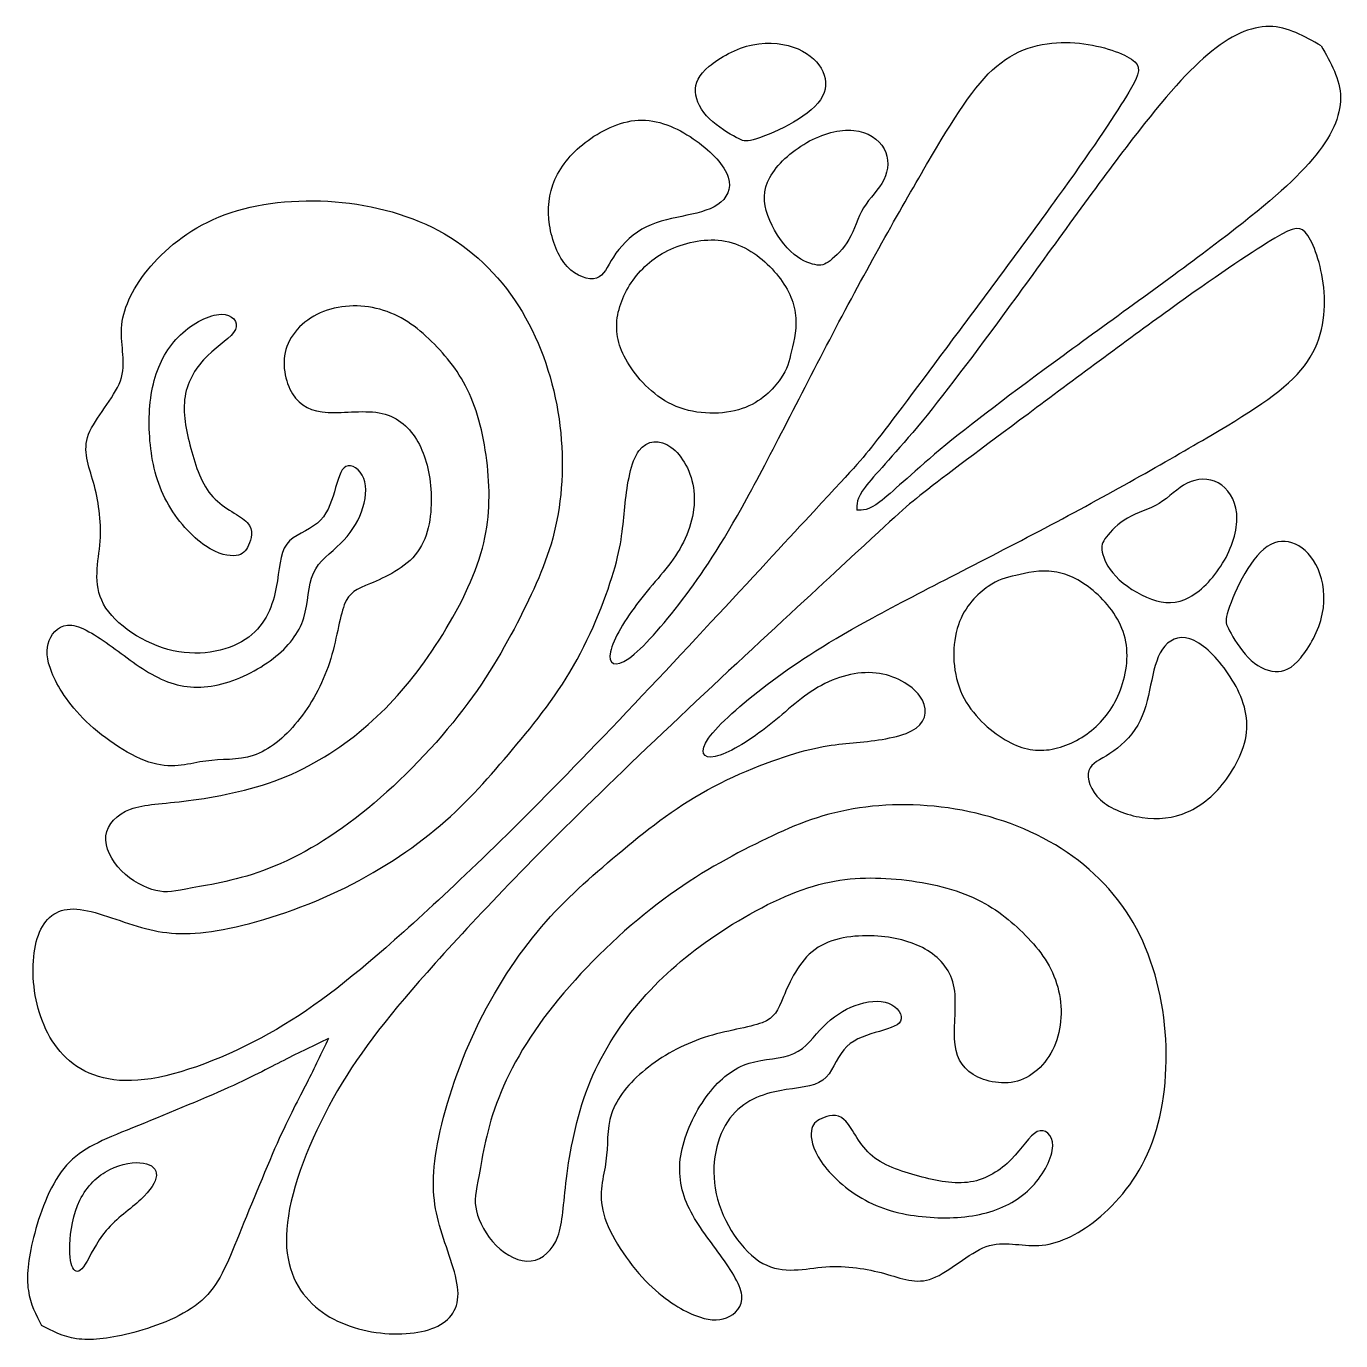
# Model space of a CAD drawing. Header units: millimetres. Extents: x 183 to 445, y 12 to 405.
# Drawn here: x 413.84 to 444.88, y 110.57 to 141.62 of the extents above; entities that cross this region are included whole.
import ezdxf

# ---------------------------------------------------------------- set-up
doc = ezdxf.new("R2010")
doc.units = ezdxf.units.MM
doc.layers.add('Default', color=7, linetype='Continuous')
doc.layers.add('DV1_Layer_1', color=7, linetype='Continuous')

# ---------------------------------------------------------------- blocks, each defined once
blk = doc.blocks.new('SE')
at = {"layer": 'DV1_Layer_1', "color": 7, "linetype": 'Continuous'}
for points, knots in [([(444.417, 141.155), (444.022, 141.381), (443.628, 141.607), (443.191, 141.611), (442.753, 141.616), (442.272, 141.4), (441.738, 140.949), (441.202, 140.498), (440.614, 139.813), (439.808, 138.756), (439.003, 137.698), (437.981, 136.267), (437.098, 135.059), (436.214, 133.851), (435.469, 132.865), (434.88, 132.156), (434.291, 131.447), (433.858, 131.014), (433.647, 130.733), (433.435, 130.452), (433.445, 130.322), (433.454, 130.192)], [0, 0, 0, 0, 0.125, 0.125, 0.125, 0.25, 0.25, 0.25, 0.375, 0.375, 0.375, 0.5, 0.5, 0.5, 0.625, 0.625, 0.625, 0.75, 0.75, 0.75, 1, 1, 1, 1]), ([(433.941, 131.863), (434.354, 132.397), (435.062, 133.346), (435.872, 134.434), (436.683, 135.522), (437.596, 136.748), (438.324, 137.764), (439.051, 138.78), (439.592, 139.585), (439.874, 140.06), (440.157, 140.535), (440.181, 140.679), (439.934, 140.841), (439.688, 141.003), (439.171, 141.183), (438.6, 141.226), (438.029, 141.268), (437.404, 141.172), (436.857, 140.757), (436.31, 140.342), (435.841, 139.609), (435.216, 138.551), (434.592, 137.493), (433.81, 136.111), (433.029, 134.633), (432.247, 133.154), (431.466, 131.579), (430.853, 130.462), (430.24, 129.344), (429.795, 128.683), (429.333, 128.076), (428.87, 127.469), (428.389, 126.916), (427.74, 126.459), (427.572, 126.555), (427.632, 126.843), (427.692, 127.132), (427.98, 127.613), (428.311, 128.04), (428.641, 128.466), (429.014, 128.839), (429.267, 129.271), (429.519, 129.704), (429.651, 130.197), (429.603, 130.642), (429.555, 131.087), (429.327, 131.483), (429.062, 131.676), (428.798, 131.868), (428.497, 131.856), (428.305, 131.592), (428.113, 131.327), (428.029, 130.81), (427.98, 130.353), (427.932, 129.897), (427.92, 129.5), (427.74, 128.851), (427.56, 128.202), (427.211, 127.3), (426.76, 126.513), (426.31, 125.726), (425.757, 125.053), (424.687, 123.79), (424.17, 123.201), (423.485, 122.636), (422.8, 122.071), (421.946, 121.531), (421.021, 121.11), (420.095, 120.689), (419.097, 120.389), (418.346, 120.262), (417.595, 120.136), (417.09, 120.184), (416.555, 120.334), (416.02, 120.485), (415.455, 120.737), (415.029, 120.767), (414.602, 120.797), (414.313, 120.605), (414.151, 120.226), (413.989, 119.848), (413.953, 119.283), (414.049, 118.73), (414.145, 118.177), (414.374, 117.636), (414.782, 117.252), (415.191, 116.867), (415.78, 116.638), (416.627, 116.74), (417.475, 116.843), (418.581, 117.276), (419.56, 117.822), (420.54, 118.369), (421.393, 119.03), (422.535, 120.04), (423.677, 121.05), (425.108, 122.408), (426.948, 124.308), (428.788, 126.208), (431.037, 128.651), (432.222, 129.931), (433.407, 131.211), (433.527, 131.329), (433.941, 131.863)], [0, 0, 0, 0, 0.027778, 0.027778, 0.027778, 0.055556, 0.055556, 0.055556, 0.083333, 0.083333, 0.083333, 0.111111, 0.111111, 0.111111, 0.138889, 0.138889, 0.138889, 0.166667, 0.166667, 0.166667, 0.194444, 0.194444, 0.194444, 0.222222, 0.222222, 0.222222, 0.25, 0.25, 0.25, 0.277778, 0.277778, 0.277778, 0.305556, 0.305556, 0.333333, 0.333333, 0.333333, 0.361111, 0.361111, 0.361111, 0.388889, 0.388889, 0.388889, 0.416667, 0.416667, 0.416667, 0.444444, 0.444444, 0.444444, 0.472222, 0.472222, 0.472222, 0.5, 0.5, 0.5, 0.527778, 0.527778, 0.527778, 0.555556, 0.555556, 0.555556, 0.583333, 0.583333, 0.611111, 0.611111, 0.611111, 0.638889, 0.638889, 0.638889, 0.666667, 0.666667, 0.666667, 0.694444, 0.694444, 0.694444, 0.722222, 0.722222, 0.722222, 0.75, 0.75, 0.75, 0.777778, 0.777778, 0.777778, 0.805556, 0.805556, 0.805556, 0.833333, 0.833333, 0.833333, 0.861111, 0.861111, 0.861111, 0.888889, 0.888889, 0.888889, 0.916667, 0.916667, 0.916667, 0.944444, 0.944444, 0.944444, 1, 1, 1, 1]), ([(431.004, 138.937), (431.196, 138.991), (431.863, 139.249), (432.445, 139.663), (432.592, 139.883), (432.74, 140.102), (432.743, 140.333), (432.646, 140.546), (432.55, 140.76), (432.355, 140.955), (431.773, 141.207), (431.385, 141.264), (430.993, 141.181), (430.602, 141.099), (430.205, 140.877), (429.961, 140.671), (429.716, 140.465), (429.623, 140.276), (429.638, 140.066), (429.653, 139.856), (429.776, 139.624), (429.972, 139.431), (430.169, 139.237), (430.439, 139.081), (430.6, 138.993), (430.761, 138.904), (430.812, 138.883), (431.004, 138.937)], [0, 0, 0, 0, 0.090909, 0.181818, 0.181818, 0.181818, 0.272727, 0.272727, 0.272727, 0.363636, 0.363636, 0.454545, 0.454545, 0.454545, 0.545455, 0.545455, 0.545455, 0.636364, 0.636364, 0.636364, 0.727273, 0.727273, 0.727273, 0.818182, 0.818182, 0.818182, 1, 1, 1, 1]), ([(444.417, 141.155), (444.643, 140.761), (444.868, 140.366), (444.873, 139.929), (444.878, 139.491), (444.662, 139.011), (443.76, 137.941), (443.075, 137.352), (442.017, 136.546), (440.959, 135.741), (439.529, 134.719), (438.321, 133.836), (437.113, 132.952), (436.127, 132.207), (435.418, 131.618), (434.709, 131.029), (434.276, 130.596), (433.995, 130.385), (433.714, 130.173), (433.584, 130.183), (433.454, 130.192)], [0, 0, 0, 0, 0.125, 0.125, 0.125, 0.25, 0.25, 0.375, 0.375, 0.375, 0.5, 0.5, 0.5, 0.625, 0.625, 0.625, 0.75, 0.75, 0.75, 1, 1, 1, 1]), ([(427.702, 136.167), (427.854, 136.399), (428.088, 136.658), (428.373, 136.823), (428.659, 136.988), (428.995, 137.06), (429.318, 137.128), (429.641, 137.195), (429.95, 137.258), (430.165, 137.404), (430.379, 137.55), (430.499, 137.778), (430.412, 138.051), (430.325, 138.324), (430.031, 138.643), (429.283, 139.18), (428.83, 139.399), (428.375, 139.401), (427.92, 139.402), (427.464, 139.186), (426.74, 138.655), (426.473, 138.339), (426.322, 138), (426.172, 137.661), (426.139, 137.297), (426.195, 136.926), (426.25, 136.556), (426.394, 136.177), (426.612, 135.942), (426.83, 135.706), (427.121, 135.613), (427.301, 135.67), (427.482, 135.727), (427.551, 135.934), (427.702, 136.167)], [0, 0, 0, 0, 0.076923, 0.076923, 0.076923, 0.153846, 0.153846, 0.153846, 0.230769, 0.230769, 0.230769, 0.307692, 0.307692, 0.307692, 0.384615, 0.384615, 0.461538, 0.461538, 0.461538, 0.538462, 0.538462, 0.615385, 0.615385, 0.615385, 0.692308, 0.692308, 0.692308, 0.769231, 0.769231, 0.769231, 0.846154, 0.846154, 0.846154, 1, 1, 1, 1]), ([(432.818, 136.081), (432.95, 136.18), (433.136, 136.354), (433.265, 136.583), (433.394, 136.811), (433.466, 137.093), (433.61, 137.33), (433.755, 137.568), (433.971, 137.76), (434.202, 138.225), (434.217, 138.498), (434.094, 138.724), (433.971, 138.949), (433.71, 139.126), (433.376, 139.159), (433.043, 139.192), (432.637, 139.081), (432.267, 138.869), (431.896, 138.658), (431.559, 138.345), (431.394, 138.045), (431.229, 137.745), (431.235, 137.456), (431.346, 137.147), (431.457, 136.838), (431.673, 136.507), (431.888, 136.302), (432.103, 136.096), (432.316, 136.015), (432.462, 135.987), (432.607, 135.958), (432.685, 135.982), (432.818, 136.081)], [0, 0, 0, 0, 0.083333, 0.083333, 0.083333, 0.166667, 0.166667, 0.166667, 0.25, 0.25, 0.333333, 0.333333, 0.333333, 0.416667, 0.416667, 0.416667, 0.5, 0.5, 0.5, 0.583333, 0.583333, 0.583333, 0.666667, 0.666667, 0.666667, 0.75, 0.75, 0.75, 0.833333, 0.833333, 0.833333, 1, 1, 1, 1]), ([(417.755, 121.268), (418.179, 121.343), (418.845, 121.445), (419.575, 121.731), (420.305, 122.016), (421.098, 122.484), (421.902, 123.145), (422.707, 123.805), (423.524, 124.658), (424.149, 125.475), (424.773, 126.292), (425.206, 127.073), (425.566, 127.793), (425.926, 128.514), (426.214, 129.175), (426.368, 129.952), (426.521, 130.73), (426.539, 131.625), (426.392, 132.511), (426.244, 133.397), (425.932, 134.273), (425.458, 135.018), (424.983, 135.763), (424.347, 136.375), (423.569, 136.793), (422.791, 137.21), (421.872, 137.432), (420.956, 137.484), (420.04, 137.534), (419.128, 137.414), (418.389, 137.114), (417.65, 136.814), (417.086, 136.333), (416.701, 135.859), (416.317, 135.384), (416.113, 134.916), (416.086, 134.487), (416.059, 134.057), (416.209, 133.667), (416.059, 133.246), (415.909, 132.825), (415.459, 132.374), (415.309, 131.98), (415.159, 131.586), (415.309, 131.248), (415.423, 130.839), (415.537, 130.43), (415.616, 129.95), (415.58, 129.456), (415.544, 128.962), (415.393, 128.454), (415.932, 127.483), (416.623, 127.02), (417.993, 126.718), (418.671, 126.88), (419.089, 127.19), (419.506, 127.499), (419.662, 127.955), (419.74, 128.37), (419.818, 128.784), (419.818, 129.157), (419.986, 129.385), (420.154, 129.613), (420.491, 129.697), (420.71, 129.88), (420.929, 130.063), (421.031, 130.346), (421.194, 130.892), (421.254, 131.157), (421.386, 131.223), (421.518, 131.289), (421.722, 131.157), (421.806, 130.94), (421.89, 130.724), (421.854, 130.424), (421.752, 130.148), (421.65, 129.871), (421.482, 129.619), (421.257, 129.4), (421.031, 129.181), (420.749, 128.995), (420.617, 128.7), (420.485, 128.406), (420.503, 128.004), (420.389, 127.643), (420.275, 127.283), (420.029, 126.964), (419.665, 126.685), (419.302, 126.406), (418.821, 126.166), (418.371, 126.064), (417.921, 125.961), (417.5, 125.998), (417.098, 126.166), (416.695, 126.334), (416.311, 126.634), (415.933, 126.91), (415.554, 127.187), (415.182, 127.439), (414.909, 127.472), (414.635, 127.505), (414.461, 127.319), (414.38, 127.112), (414.299, 126.904), (414.311, 126.676), (414.44, 126.355), (414.569, 126.034), (414.816, 125.619), (415.692, 124.778), (416.323, 124.352), (416.824, 124.211), (417.326, 124.07), (417.698, 124.214), (418.074, 124.265), (418.449, 124.316), (418.827, 124.274), (419.197, 124.397), (419.566, 124.52), (419.926, 124.808), (420.242, 125.196), (420.557, 125.583), (420.827, 126.07), (420.995, 126.586), (421.164, 127.103), (421.23, 127.649), (421.347, 127.953), (421.464, 128.256), (421.632, 128.316), (421.965, 128.457), (422.299, 128.598), (422.797, 128.82), (423.076, 129.202), (423.356, 129.583), (423.416, 130.123), (423.395, 130.595), (423.374, 131.067), (423.272, 131.469), (423.085, 131.799), (422.899, 132.129), (422.629, 132.388), (422.242, 132.475), (421.854, 132.562), (421.35, 132.478), (420.962, 132.499), (420.575, 132.52), (420.305, 132.646), (420.125, 132.934), (419.944, 133.222), (419.854, 133.673), (419.992, 134.057), (420.13, 134.442), (420.497, 134.76), (420.941, 134.91), (421.386, 135.06), (421.908, 135.042), (422.362, 134.877), (422.815, 134.712), (423.199, 134.4), (423.539, 134.042), (423.878, 133.685), (424.173, 133.282), (424.383, 132.742), (424.593, 132.201), (424.719, 131.523), (424.755, 130.874), (424.791, 130.226), (424.737, 129.607), (424.488, 128.901), (424.239, 128.196), (423.794, 127.403), (423.329, 126.733), (422.863, 126.064), (422.377, 125.517), (421.23, 124.55), (420.569, 124.13), (419.833, 123.844), (419.098, 123.559), (418.287, 123.409), (417.668, 123.331), (417.05, 123.253), (416.623, 123.247), (416.299, 123.127), (415.975, 123.007), (415.752, 122.773), (415.719, 122.499), (415.686, 122.226), (415.842, 121.914), (416.083, 121.674), (416.323, 121.433), (416.647, 121.265), (416.899, 121.205), (417.152, 121.145), (417.332, 121.193), (417.755, 121.268)], [0, 0, 0, 0, 0.014925, 0.014925, 0.014925, 0.029851, 0.029851, 0.029851, 0.044776, 0.044776, 0.044776, 0.059701, 0.059701, 0.059701, 0.074627, 0.074627, 0.074627, 0.089552, 0.089552, 0.089552, 0.104478, 0.104478, 0.104478, 0.119403, 0.119403, 0.119403, 0.134328, 0.134328, 0.134328, 0.149254, 0.149254, 0.149254, 0.164179, 0.164179, 0.164179, 0.179104, 0.179104, 0.179104, 0.19403, 0.19403, 0.19403, 0.208955, 0.208955, 0.208955, 0.223881, 0.223881, 0.223881, 0.238806, 0.238806, 0.238806, 0.253731, 0.253731, 0.268657, 0.268657, 0.283582, 0.283582, 0.283582, 0.298507, 0.298507, 0.298507, 0.313433, 0.313433, 0.313433, 0.328358, 0.328358, 0.328358, 0.343284, 0.343284, 0.358209, 0.358209, 0.358209, 0.373134, 0.373134, 0.373134, 0.38806, 0.38806, 0.38806, 0.402985, 0.402985, 0.402985, 0.41791, 0.41791, 0.41791, 0.432836, 0.432836, 0.432836, 0.447761, 0.447761, 0.447761, 0.462687, 0.462687, 0.462687, 0.477612, 0.477612, 0.477612, 0.492537, 0.492537, 0.492537, 0.507463, 0.507463, 0.507463, 0.522388, 0.522388, 0.522388, 0.537313, 0.537313, 0.537313, 0.552239, 0.552239, 0.567164, 0.567164, 0.567164, 0.58209, 0.58209, 0.58209, 0.597015, 0.597015, 0.597015, 0.61194, 0.61194, 0.61194, 0.626866, 0.626866, 0.626866, 0.641791, 0.641791, 0.641791, 0.656716, 0.656716, 0.656716, 0.671642, 0.671642, 0.671642, 0.686567, 0.686567, 0.686567, 0.701493, 0.701493, 0.701493, 0.716418, 0.716418, 0.716418, 0.731343, 0.731343, 0.731343, 0.746269, 0.746269, 0.746269, 0.761194, 0.761194, 0.761194, 0.776119, 0.776119, 0.776119, 0.791045, 0.791045, 0.791045, 0.80597, 0.80597, 0.80597, 0.820896, 0.820896, 0.820896, 0.835821, 0.835821, 0.835821, 0.850746, 0.850746, 0.850746, 0.865672, 0.865672, 0.865672, 0.880597, 0.880597, 0.895522, 0.895522, 0.895522, 0.910448, 0.910448, 0.910448, 0.925373, 0.925373, 0.925373, 0.940299, 0.940299, 0.940299, 0.955224, 0.955224, 0.955224, 0.970149, 0.970149, 0.970149, 1, 1, 1, 1]), ([(435.125, 130.679), (435.659, 131.092), (436.608, 131.8), (438.784, 133.421), (440.01, 134.335), (441.025, 135.062), (442.041, 135.789), (442.847, 136.33), (443.321, 136.613), (443.796, 136.895), (443.94, 136.919), (444.103, 136.673), (444.265, 136.426), (444.445, 135.909), (444.529, 134.767), (444.433, 134.142), (444.019, 133.595), (443.604, 133.049), (442.871, 132.58), (441.813, 131.955), (440.755, 131.33), (439.373, 130.548), (437.894, 129.767), (436.416, 128.986), (434.841, 128.204), (433.723, 127.591), (432.605, 126.978), (431.944, 126.534), (430.73, 125.608), (430.177, 125.127), (429.949, 124.803), (429.721, 124.478), (429.817, 124.31), (430.105, 124.37), (430.394, 124.43), (430.875, 124.719), (431.301, 125.049), (431.728, 125.38), (432.101, 125.752), (432.533, 126.005), (432.966, 126.257), (433.459, 126.39), (434.348, 126.293), (434.745, 126.065), (434.937, 125.8), (435.13, 125.536), (435.118, 125.235), (434.853, 125.043), (434.589, 124.851), (434.072, 124.767), (433.615, 124.719), (433.158, 124.67), (432.762, 124.659), (432.112, 124.478), (431.463, 124.298), (430.562, 123.949), (429.775, 123.499), (428.988, 123.048), (428.314, 122.495), (427.683, 121.96), (427.052, 121.425), (426.463, 120.908), (425.333, 119.538), (424.792, 118.684), (424.372, 117.759), (423.951, 116.833), (423.65, 115.836), (423.524, 115.084), (423.398, 114.333), (423.446, 113.828), (423.596, 113.293), (423.747, 112.759), (423.999, 112.194), (424.029, 111.767), (424.059, 111.34), (423.867, 111.052), (423.488, 110.889), (423.11, 110.727), (422.545, 110.691), (421.992, 110.787), (421.439, 110.884), (420.898, 111.112), (420.129, 111.929), (419.9, 112.518), (420.002, 113.366), (420.105, 114.213), (420.537, 115.319), (421.084, 116.299), (421.631, 117.278), (422.292, 118.131), (423.302, 119.274), (424.312, 120.415), (425.67, 121.846), (427.57, 123.686), (429.47, 125.526), (431.912, 127.776), (433.192, 128.96), (434.473, 130.145), (434.591, 130.265), (435.125, 130.679)], [0, 0, 0, 0, 0.027778, 0.027778, 0.055556, 0.055556, 0.055556, 0.083333, 0.083333, 0.083333, 0.111111, 0.111111, 0.111111, 0.138889, 0.138889, 0.166667, 0.166667, 0.166667, 0.194444, 0.194444, 0.194444, 0.222222, 0.222222, 0.222222, 0.25, 0.25, 0.25, 0.277778, 0.277778, 0.305556, 0.305556, 0.305556, 0.333333, 0.333333, 0.333333, 0.361111, 0.361111, 0.361111, 0.388889, 0.388889, 0.388889, 0.416667, 0.416667, 0.444444, 0.444444, 0.444444, 0.472222, 0.472222, 0.472222, 0.5, 0.5, 0.5, 0.527778, 0.527778, 0.527778, 0.555556, 0.555556, 0.555556, 0.583333, 0.583333, 0.583333, 0.611111, 0.611111, 0.638889, 0.638889, 0.638889, 0.666667, 0.666667, 0.666667, 0.694444, 0.694444, 0.694444, 0.722222, 0.722222, 0.722222, 0.75, 0.75, 0.75, 0.777778, 0.777778, 0.777778, 0.805556, 0.805556, 0.833333, 0.833333, 0.833333, 0.861111, 0.861111, 0.861111, 0.888889, 0.888889, 0.888889, 0.916667, 0.916667, 0.916667, 0.944444, 0.944444, 0.944444, 1, 1, 1, 1]), ([(431.909, 133.948), (431.968, 134.195), (432.046, 134.52), (431.998, 134.85), (431.95, 135.18), (431.776, 135.517), (431.226, 136.138), (430.851, 136.423), (430.424, 136.525), (429.998, 136.628), (429.52, 136.547), (429.13, 136.384), (428.74, 136.222), (428.436, 135.979), (428.207, 135.677), (427.977, 135.375), (427.821, 135.015), (427.786, 134.668), (427.752, 134.322), (427.839, 133.988), (428.073, 133.619), (428.307, 133.249), (428.689, 132.844), (429.184, 132.64), (429.68, 132.436), (430.289, 132.433), (430.74, 132.586), (431.19, 132.739), (431.481, 133.048), (431.647, 133.288), (431.812, 133.529), (431.851, 133.7), (431.909, 133.948)], [0, 0, 0, 0, 0.083333, 0.083333, 0.083333, 0.166667, 0.166667, 0.25, 0.25, 0.25, 0.333333, 0.333333, 0.333333, 0.416667, 0.416667, 0.416667, 0.5, 0.5, 0.5, 0.583333, 0.583333, 0.583333, 0.666667, 0.666667, 0.666667, 0.75, 0.75, 0.75, 0.833333, 0.833333, 0.833333, 1, 1, 1, 1]), ([(419.086, 129.361), (419.152, 129.505), (419.216, 129.717), (419.055, 129.894), (418.895, 130.071), (418.51, 130.214), (418.245, 130.502), (417.981, 130.79), (417.836, 131.223), (417.722, 131.649), (417.608, 132.075), (417.524, 132.496), (417.586, 132.872), (417.648, 133.249), (417.856, 133.581), (418.117, 133.836), (418.379, 134.091), (418.693, 134.269), (418.775, 134.452), (418.857, 134.634), (418.707, 134.82), (418.437, 134.814), (418.167, 134.808), (417.776, 134.61), (417.478, 134.329), (417.181, 134.048), (416.976, 133.685), (416.859, 133.253), (416.743, 132.822), (416.716, 132.322), (416.758, 131.825), (416.801, 131.328), (416.913, 130.834), (417.153, 130.392), (417.392, 129.949), (417.758, 129.559), (418.068, 129.346), (418.377, 129.133), (418.629, 129.096), (418.79, 129.118), (418.951, 129.139), (419.02, 129.217), (419.086, 129.361)], [0, 0, 0, 0, 0.066667, 0.066667, 0.066667, 0.133333, 0.133333, 0.133333, 0.2, 0.2, 0.2, 0.266667, 0.266667, 0.266667, 0.333333, 0.333333, 0.333333, 0.4, 0.4, 0.4, 0.466667, 0.466667, 0.466667, 0.533333, 0.533333, 0.533333, 0.6, 0.6, 0.6, 0.666667, 0.666667, 0.666667, 0.733333, 0.733333, 0.733333, 0.8, 0.8, 0.8, 0.866667, 0.866667, 0.866667, 1, 1, 1, 1]), ([(439.343, 129.556), (439.442, 129.688), (439.616, 129.874), (439.844, 130.003), (440.073, 130.132), (440.355, 130.205), (440.592, 130.349), (440.829, 130.493), (441.021, 130.709), (441.254, 130.825), (441.487, 130.94), (441.76, 130.955), (441.985, 130.832), (442.211, 130.709), (442.388, 130.448), (442.421, 130.114), (442.454, 129.781), (442.343, 129.376), (442.131, 129.005), (441.919, 128.634), (441.607, 128.298), (441.307, 128.133), (441.006, 127.967), (440.718, 127.973), (440.409, 128.085), (440.1, 128.196), (439.769, 128.412), (439.564, 128.627), (439.358, 128.841), (439.277, 129.054), (439.248, 129.2), (439.22, 129.346), (439.244, 129.424), (439.343, 129.556)], [0, 0, 0, 0, 0.083333, 0.083333, 0.083333, 0.166667, 0.166667, 0.166667, 0.25, 0.25, 0.25, 0.333333, 0.333333, 0.333333, 0.416667, 0.416667, 0.416667, 0.5, 0.5, 0.5, 0.583333, 0.583333, 0.583333, 0.666667, 0.666667, 0.666667, 0.75, 0.75, 0.75, 0.833333, 0.833333, 0.833333, 1, 1, 1, 1]), ([(442.199, 127.742), (442.253, 127.934), (442.382, 128.268), (442.55, 128.58), (442.718, 128.892), (442.925, 129.184), (443.145, 129.331), (443.364, 129.478), (443.595, 129.481), (443.808, 129.385), (444.021, 129.289), (444.217, 129.094), (444.343, 128.802), (444.469, 128.511), (444.526, 128.124), (444.443, 127.732), (444.361, 127.34), (444.138, 126.943), (443.727, 126.454), (443.538, 126.361), (443.118, 126.391), (442.886, 126.514), (442.693, 126.711), (442.499, 126.907), (442.343, 127.178), (442.254, 127.338), (442.166, 127.499), (442.145, 127.55), (442.199, 127.742)], [0, 0, 0, 0, 0.090909, 0.090909, 0.090909, 0.181818, 0.181818, 0.181818, 0.272727, 0.272727, 0.272727, 0.363636, 0.363636, 0.363636, 0.454545, 0.454545, 0.454545, 0.545455, 0.545455, 0.636364, 0.636364, 0.727273, 0.727273, 0.727273, 0.818182, 0.818182, 0.818182, 1, 1, 1, 1]), ([(437.209, 128.648), (437.457, 128.706), (437.781, 128.784), (438.112, 128.736), (438.442, 128.688), (438.778, 128.514), (439.089, 128.239), (439.4, 127.964), (439.685, 127.589), (439.787, 127.163), (439.889, 126.736), (439.808, 126.259), (439.646, 125.868), (439.484, 125.478), (439.241, 125.175), (438.939, 124.945), (438.637, 124.715), (438.277, 124.559), (437.93, 124.525), (437.583, 124.49), (437.25, 124.577), (436.881, 124.811), (436.511, 125.046), (436.106, 125.427), (435.697, 126.418), (435.694, 127.027), (435.848, 127.478), (436.001, 127.928), (436.31, 128.22), (436.55, 128.385), (436.791, 128.55), (436.962, 128.589), (437.209, 128.648)], [0, 0, 0, 0, 0.083333, 0.083333, 0.083333, 0.166667, 0.166667, 0.166667, 0.25, 0.25, 0.25, 0.333333, 0.333333, 0.333333, 0.416667, 0.416667, 0.416667, 0.5, 0.5, 0.5, 0.583333, 0.583333, 0.583333, 0.666667, 0.666667, 0.75, 0.75, 0.75, 0.833333, 0.833333, 0.833333, 1, 1, 1, 1]), ([(439.429, 124.441), (439.661, 124.592), (439.919, 124.826), (440.085, 125.112), (440.25, 125.397), (440.322, 125.733), (440.457, 126.379), (440.52, 126.688), (440.666, 126.903), (440.811, 127.118), (441.039, 127.238), (441.313, 127.151), (441.586, 127.064), (441.904, 126.769), (442.173, 126.395), (442.442, 126.022), (442.661, 125.568), (442.663, 125.113), (442.664, 124.658), (442.448, 124.202), (441.916, 123.478), (441.601, 123.211), (441.262, 123.061), (440.922, 122.911), (440.559, 122.877), (440.188, 122.933), (439.817, 122.989), (439.439, 123.133), (439.203, 123.351), (438.967, 123.568), (438.874, 123.859), (438.931, 124.04), (438.988, 124.22), (439.196, 124.289), (439.429, 124.441)], [0, 0, 0, 0, 0.076923, 0.076923, 0.076923, 0.153846, 0.153846, 0.230769, 0.230769, 0.230769, 0.307692, 0.307692, 0.307692, 0.384615, 0.384615, 0.384615, 0.461538, 0.461538, 0.461538, 0.538462, 0.538462, 0.615385, 0.615385, 0.615385, 0.692308, 0.692308, 0.692308, 0.769231, 0.769231, 0.769231, 0.846154, 0.846154, 0.846154, 1, 1, 1, 1]), ([(424.53, 114.494), (424.605, 114.917), (424.707, 115.584), (425.278, 117.043), (425.746, 117.836), (426.406, 118.641), (427.067, 119.445), (427.92, 120.262), (428.737, 120.887), (429.554, 121.511), (430.334, 121.944), (431.055, 122.304), (431.776, 122.664), (432.436, 122.953), (433.214, 123.106), (433.992, 123.259), (434.887, 123.277), (435.773, 123.13), (436.658, 122.983), (437.535, 122.67), (438.28, 122.196), (439.024, 121.722), (439.637, 121.085), (440.055, 120.307), (440.472, 119.529), (440.694, 118.611), (440.745, 117.695), (440.796, 116.779), (440.676, 115.866), (440.376, 115.127), (440.076, 114.388), (439.595, 113.824), (439.121, 113.44), (438.646, 113.055), (438.178, 112.851), (437.748, 112.824), (437.319, 112.797), (436.929, 112.947), (436.508, 112.797), (436.087, 112.648), (435.636, 112.198), (435.242, 112.048), (434.847, 111.897), (434.51, 112.047), (434.101, 112.161), (433.692, 112.275), (433.211, 112.354), (432.717, 112.318), (432.223, 112.282), (431.716, 112.131), (431.23, 112.401), (430.745, 112.671), (430.281, 113.361), (430.131, 114.046), (429.98, 114.731), (430.142, 115.41), (430.451, 115.827), (430.761, 116.244), (431.217, 116.4), (431.632, 116.478), (432.046, 116.557), (432.418, 116.557), (432.646, 116.725), (432.875, 116.893), (432.959, 117.229), (433.142, 117.448), (433.325, 117.667), (433.608, 117.77), (433.881, 117.851), (434.154, 117.932), (434.418, 117.992), (434.484, 118.124), (434.55, 118.256), (434.418, 118.46), (434.202, 118.544), (433.986, 118.629), (433.686, 118.593), (433.133, 118.388), (432.881, 118.22), (432.661, 117.995), (432.442, 117.77), (432.256, 117.487), (431.962, 117.355), (431.668, 117.223), (431.265, 117.241), (430.905, 117.127), (430.545, 117.013), (430.226, 116.767), (429.668, 116.04), (429.427, 115.56), (429.325, 115.109), (429.223, 114.659), (429.259, 114.238), (429.427, 113.836), (429.596, 113.434), (429.896, 113.049), (430.172, 112.671), (430.449, 112.293), (430.701, 111.92), (430.734, 111.647), (430.767, 111.374), (430.581, 111.199), (430.373, 111.118), (430.166, 111.037), (429.938, 111.049), (429.617, 111.178), (429.295, 111.307), (428.881, 111.554), (428.461, 111.992), (428.04, 112.431), (427.614, 113.061), (427.473, 113.563), (427.332, 114.064), (427.476, 114.437), (427.527, 114.812), (427.578, 115.187), (427.536, 115.566), (427.659, 115.935), (427.782, 116.304), (428.07, 116.665), (428.458, 116.98), (428.845, 117.295), (429.331, 117.565), (429.848, 117.734), (430.364, 117.902), (430.911, 117.968), (431.214, 118.085), (431.517, 118.202), (431.578, 118.37), (431.719, 118.704), (431.86, 119.037), (432.082, 119.535), (432.463, 119.815), (432.845, 120.094), (433.385, 120.154), (433.857, 120.133), (434.328, 120.112), (434.73, 120.01), (435.061, 119.824), (435.391, 119.637), (435.649, 119.367), (435.736, 118.98), (435.824, 118.593), (435.739, 118.088), (435.761, 117.7), (435.782, 117.313), (435.907, 117.043), (436.196, 116.863), (436.484, 116.683), (436.935, 116.593), (437.319, 116.731), (437.703, 116.869), (438.022, 117.235), (438.172, 117.68), (438.322, 118.124), (438.304, 118.647), (438.139, 119.1), (437.974, 119.553), (437.661, 119.938), (437.304, 120.277), (436.947, 120.616), (436.544, 120.911), (435.463, 121.331), (434.785, 121.457), (434.136, 121.493), (433.487, 121.529), (432.869, 121.475), (432.163, 121.226), (431.457, 120.977), (430.665, 120.532), (429.995, 120.067), (429.325, 119.601), (428.779, 119.115), (428.295, 118.541), (427.812, 117.968), (427.391, 117.307), (427.106, 116.571), (426.821, 115.836), (426.671, 115.025), (426.593, 114.406), (426.515, 113.788), (426.509, 113.362), (426.389, 113.037), (426.268, 112.713), (426.034, 112.491), (425.761, 112.458), (425.488, 112.425), (425.175, 112.581), (424.935, 112.821), (424.695, 113.061), (424.527, 113.386), (424.467, 113.638), (424.407, 113.89), (424.455, 114.07), (424.53, 114.494)], [0, 0, 0, 0, 0.014925, 0.014925, 0.029851, 0.029851, 0.029851, 0.044776, 0.044776, 0.044776, 0.059701, 0.059701, 0.059701, 0.074627, 0.074627, 0.074627, 0.089552, 0.089552, 0.089552, 0.104478, 0.104478, 0.104478, 0.119403, 0.119403, 0.119403, 0.134328, 0.134328, 0.134328, 0.149254, 0.149254, 0.149254, 0.164179, 0.164179, 0.164179, 0.179104, 0.179104, 0.179104, 0.19403, 0.19403, 0.19403, 0.208955, 0.208955, 0.208955, 0.223881, 0.223881, 0.223881, 0.238806, 0.238806, 0.238806, 0.253731, 0.253731, 0.253731, 0.268657, 0.268657, 0.268657, 0.283582, 0.283582, 0.283582, 0.298507, 0.298507, 0.298507, 0.313433, 0.313433, 0.313433, 0.328358, 0.328358, 0.328358, 0.343284, 0.343284, 0.343284, 0.358209, 0.358209, 0.358209, 0.373134, 0.373134, 0.373134, 0.38806, 0.38806, 0.402985, 0.402985, 0.402985, 0.41791, 0.41791, 0.41791, 0.432836, 0.432836, 0.432836, 0.447761, 0.447761, 0.462687, 0.462687, 0.462687, 0.477612, 0.477612, 0.477612, 0.492537, 0.492537, 0.492537, 0.507463, 0.507463, 0.507463, 0.522388, 0.522388, 0.522388, 0.537313, 0.537313, 0.537313, 0.552239, 0.552239, 0.552239, 0.567164, 0.567164, 0.567164, 0.58209, 0.58209, 0.58209, 0.597015, 0.597015, 0.597015, 0.61194, 0.61194, 0.61194, 0.626866, 0.626866, 0.626866, 0.641791, 0.641791, 0.641791, 0.656716, 0.656716, 0.656716, 0.671642, 0.671642, 0.671642, 0.686567, 0.686567, 0.686567, 0.701493, 0.701493, 0.701493, 0.716418, 0.716418, 0.716418, 0.731343, 0.731343, 0.731343, 0.746269, 0.746269, 0.746269, 0.761194, 0.761194, 0.761194, 0.776119, 0.776119, 0.776119, 0.791045, 0.791045, 0.791045, 0.80597, 0.80597, 0.80597, 0.820896, 0.820896, 0.835821, 0.835821, 0.835821, 0.850746, 0.850746, 0.850746, 0.865672, 0.865672, 0.865672, 0.880597, 0.880597, 0.880597, 0.895522, 0.895522, 0.895522, 0.910448, 0.910448, 0.910448, 0.925373, 0.925373, 0.925373, 0.940299, 0.940299, 0.940299, 0.955224, 0.955224, 0.955224, 0.970149, 0.970149, 0.970149, 1, 1, 1, 1]), ([(420.971, 117.71), (420.629, 117.547), (420.287, 117.385), (419.917, 117.196), (419.548, 117.007), (419.152, 116.791), (418.491, 116.497), (417.83, 116.202), (416.905, 115.83), (416.215, 115.548), (415.524, 115.265), (415.068, 115.073), (414.723, 114.644), (414.377, 114.214), (414.143, 113.548), (414.008, 113.016), (413.873, 112.485), (413.837, 112.088), (413.885, 111.764), (413.933, 111.44), (414.065, 111.187), (414.197, 110.935)], [0, 0, 0, 0, 0.125, 0.125, 0.125, 0.25, 0.25, 0.25, 0.375, 0.375, 0.375, 0.5, 0.5, 0.5, 0.625, 0.625, 0.625, 0.75, 0.75, 0.75, 1, 1, 1, 1]), ([(420.971, 117.71), (420.809, 117.367), (420.647, 117.025), (420.458, 116.656), (420.269, 116.286), (420.052, 115.89), (419.758, 115.229), (419.464, 114.569), (419.092, 113.644), (418.809, 112.953), (418.527, 112.263), (418.335, 111.806), (417.476, 111.115), (416.809, 110.881), (416.278, 110.746), (415.746, 110.611), (415.35, 110.575), (415.026, 110.623), (414.702, 110.671), (414.449, 110.803), (414.197, 110.935)], [0, 0, 0, 0, 0.125, 0.125, 0.125, 0.25, 0.25, 0.25, 0.375, 0.375, 0.375, 0.5, 0.5, 0.625, 0.625, 0.625, 0.75, 0.75, 0.75, 1, 1, 1, 1]), ([(432.623, 115.824), (432.767, 115.891), (432.978, 115.954), (433.155, 115.794), (433.333, 115.633), (433.476, 115.248), (433.764, 114.983), (434.052, 114.719), (434.484, 114.575), (434.911, 114.461), (435.337, 114.346), (435.757, 114.262), (436.134, 114.324), (436.51, 114.387), (436.843, 114.594), (437.098, 114.856), (437.353, 115.117), (437.531, 115.431), (437.713, 115.513), (437.895, 115.596), (438.082, 115.446), (438.076, 115.175), (438.07, 114.905), (437.871, 114.515), (437.591, 114.217), (437.31, 113.919), (436.947, 113.714), (436.515, 113.598), (436.083, 113.481), (435.584, 113.454), (435.087, 113.497), (434.59, 113.539), (434.096, 113.651), (433.653, 113.891), (433.211, 114.13), (432.821, 114.496), (432.607, 114.806), (432.394, 115.115), (432.358, 115.367), (432.379, 115.528), (432.4, 115.689), (432.478, 115.758), (432.623, 115.824)], [0, 0, 0, 0, 0.066667, 0.066667, 0.066667, 0.133333, 0.133333, 0.133333, 0.2, 0.2, 0.2, 0.266667, 0.266667, 0.266667, 0.333333, 0.333333, 0.333333, 0.4, 0.4, 0.4, 0.466667, 0.466667, 0.466667, 0.533333, 0.533333, 0.533333, 0.6, 0.6, 0.6, 0.666667, 0.666667, 0.666667, 0.733333, 0.733333, 0.733333, 0.8, 0.8, 0.8, 0.866667, 0.866667, 0.866667, 1, 1, 1, 1]), ([(415.23, 112.383), (415.344, 112.563), (415.482, 112.893), (415.722, 113.175), (415.963, 113.458), (416.305, 113.692), (416.773, 114.124), (416.899, 114.322), (416.908, 114.475), (416.917, 114.629), (416.809, 114.737), (416.602, 114.77), (416.395, 114.803), (416.089, 114.761), (415.806, 114.617), (415.524, 114.473), (415.266, 114.226), (415.104, 113.896), (414.942, 113.566), (414.876, 113.151), (414.864, 112.845), (414.852, 112.539), (414.894, 112.341), (414.96, 112.256), (415.026, 112.172), (415.116, 112.202), (415.23, 112.383)], [0, 0, 0, 0, 0.1, 0.1, 0.1, 0.2, 0.2, 0.3, 0.3, 0.3, 0.4, 0.4, 0.4, 0.5, 0.5, 0.5, 0.6, 0.6, 0.6, 0.7, 0.7, 0.7, 0.8, 0.8, 0.8, 1, 1, 1, 1])]:
    blk.add_open_spline(points, degree=3, knots=knots, dxfattribs=at)

msp = doc.modelspace()

# ---------------------------------------------------------------- block references
at = {"layer": 'Default'}
msp.add_blockref('SE', (0, 0), dxfattribs=at)

doc.saveas('drawing.dxf')
